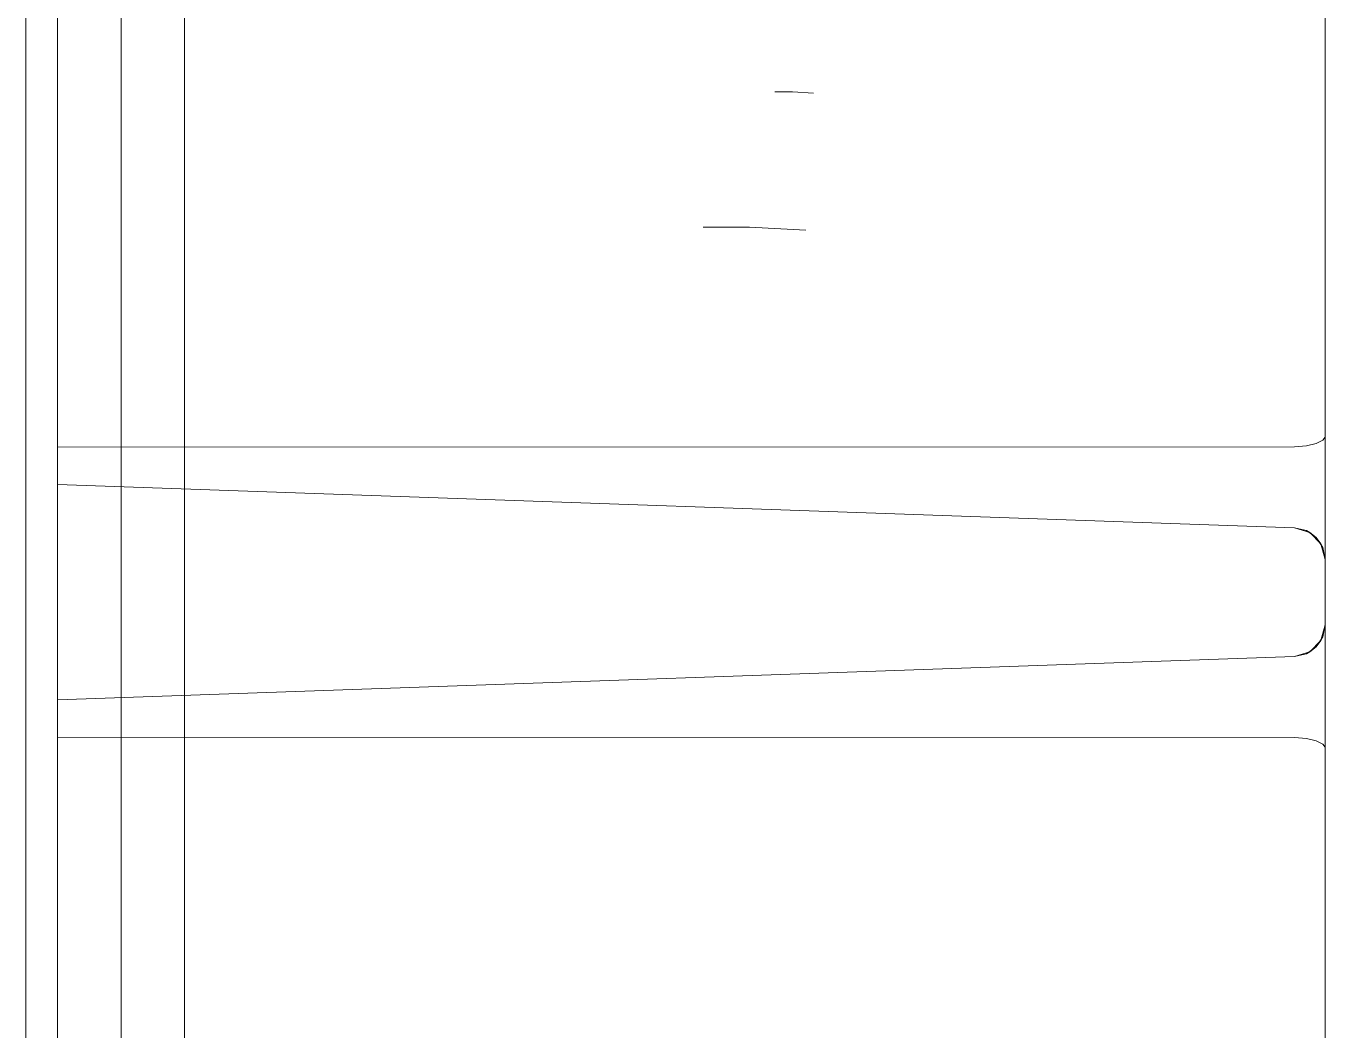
# Model space of a CAD drawing. Header units: millimetres. Extents: x 0 to 1729, y -270 to 583.
# Drawn here: x 1239.84 to 1260.34, y 362.59 to 378.44 of the extents above; entities that cross this region are included whole.
import ezdxf

# ---------------------------------------------------------------- set-up
doc = ezdxf.new("R2010")
doc.units = ezdxf.units.MM
doc.layers.add('OUTLINE', color=7, linetype='Continuous')

msp = doc.modelspace()

# ---------------------------------------------------------------- linework, layer by layer
at = {"layer": 'OUTLINE', "lineweight": 13}
for p, q in [((1260.34, 6), (1260.34, 422)), ((1260.34, 6), (1260.34, 422)), ((1260.34, 6), (1260.34, 422)), ((1260.34, 6), (1260.34, 422)), ((1240.34, 372.194), (1240.34, 383.001)), ((1240.34, 372.194), (1240.34, 383.001)), ((1240.34, 372.194), (1240.34, 383.001)), ((1240.34, 372.194), (1240.34, 383.001)), ((1240.34, 372.194), (1240.34, 383.001)), ((1240.34, 372.194), (1240.34, 383.001)), ((1240.34, 372.194), (1240.34, 383.001)), ((1240.34, 372.194), (1240.34, 383.001)), ((1240.34, 372.194), (1240.34, 383.001)), ((1240.34, 372.194), (1240.34, 383.001)), ((1240.34, 371.788), (1240.34, 382.998)), ((1240.34, 371.788), (1240.34, 382.998)), ((1240.34, 371.788), (1240.34, 382.998)), ((1240.34, 371.788), (1240.34, 382.998)), ((1240.34, 371.788), (1240.34, 382.998)), ((1240.34, 371.788), (1240.34, 382.998)), ((1240.34, 371.788), (1240.34, 382.998)), ((1240.34, 371.788), (1240.34, 382.998)), ((1240.34, 371.788), (1240.34, 382.998)), ((1240.34, 371.788), (1240.34, 382.998)), ((1240.34, 371.788), (1240.34, 382.998)), ((1240.34, 371.788), (1240.34, 382.998)), ((1240.34, 371.788), (1240.34, 382.998)), ((1240.34, 371.788), (1240.34, 382.998)), ((1240.34, 371.788), (1240.34, 382.998)), ((1240.34, 371.788), (1240.34, 382.998)), ((1240.34, 371.788), (1240.34, 382.998)), ((1240.34, 371.788), (1240.34, 382.998)), ((1239.84, 377.646), (1239.84, 381.699)), ((1239.84, 381.699), (1239.84, 377.646)), ((1240.34, 378.127), (1240.34, 381.539)), ((1240.34, 381.539), (1240.34, 378.127)), ((1242.34, 378.127), (1242.34, 381.539)), ((1242.34, 381.539), (1242.34, 378.127)), ((1240.34, 377.56), (1240.34, 381.32)), ((1240.34, 381.32), (1240.34, 377.56)), ((1242.34, 377.691), (1242.34, 381.423)), ((1242.34, 381.423), (1242.34, 377.691)), ((1239.84, 376.066), (1239.84, 380.98)), ((1239.84, 380.98), (1239.84, 376.066)), ((1240.34, 377.61), (1240.34, 380.954)), ((1240.34, 380.954), (1240.34, 377.61)), ((1241.34, 376.134), (1241.34, 381.052)), ((1241.34, 381.052), (1241.34, 376.134)), ((1241.34, 380.934), (1241.34, 376.163)), ((1241.34, 376.438), (1241.34, 380.693)), ((1239.84, 375.938), (1239.84, 380.164)), ((1239.84, 380.164), (1239.84, 375.938)), ((1240.34, 377.034), (1240.34, 380.203)), ((1240.34, 380.203), (1240.34, 377.034)), ((1240.34, 375.328), (1240.34, 380.176)), ((1240.34, 380.176), (1240.34, 375.328)), ((1241.34, 376.727), (1241.34, 380.245)), ((1241.34, 375.956), (1241.34, 380.2)), ((1241.34, 380.2), (1241.34, 375.956)), ((1242.34, 377.034), (1242.34, 380.203)), ((1242.34, 380.203), (1242.34, 377.034)), ((1242.34, 375.328), (1242.34, 380.176)), ((1242.34, 380.176), (1242.34, 375.328)), ((1239.84, 374.877), (1239.84, 379.912)), ((1239.84, 379.912), (1239.84, 374.877)), ((1240.34, 373.755), (1240.34, 379.716)), ((1240.34, 379.716), (1240.34, 373.755)), ((1242.34, 373.755), (1242.34, 379.716)), ((1242.34, 379.716), (1242.34, 373.755)), ((1239.84, 375.826), (1239.84, 379.481)), ((1239.84, 379.481), (1239.84, 375.826)), ((1242.34, 377.426), (1242.34, 379.521)), ((1242.34, 379.521), (1242.34, 377.426)), ((1240.34, 377.366), (1240.34, 379.45)), ((1240.34, 379.45), (1240.34, 377.366)), ((1239.84, 374.984), (1239.84, 379.243)), ((1239.84, 379.243), (1239.84, 374.984)), ((1241.34, 374.823), (1241.34, 379.107)), ((1241.34, 379.107), (1241.34, 374.823)), ((1240.34, 372.914), (1240.34, 378.841)), ((1240.34, 378.841), (1240.34, 372.914)), ((1242.34, 372.862), (1242.34, 378.859)), ((1242.34, 378.859), (1242.34, 372.862)), ((1239.84, 374.916), (1239.84, 378.764)), ((1239.84, 378.764), (1239.84, 374.916)), ((1239.84, 373.989), (1239.84, 378.745)), ((1239.84, 378.745), (1239.84, 373.989)), ((1241.34, 374.974), (1241.34, 378.828)), ((1241.34, 378.828), (1241.34, 374.974)), ((1241.34, 374.053), (1241.34, 378.813)), ((1241.34, 378.813), (1241.34, 374.053)), ((1241.34, 373.393), (1241.34, 378.68)), ((1241.34, 378.668), (1241.34, 374.01)), ((1241.34, 378.552), (1241.34, 374.773)), ((1242.34, 375.54), (1242.34, 378.606)), ((1242.34, 378.606), (1242.34, 375.54)), ((1240.34, 373.815), (1240.34, 378.127)), ((1240.34, 378.127), (1240.34, 373.815)), ((1242.34, 373.815), (1242.34, 378.127)), ((1242.34, 378.127), (1242.34, 373.815)), ((1239.84, 372.787), (1239.84, 377.646)), ((1239.84, 377.646), (1239.84, 372.787)), ((1240.34, 373.973), (1240.34, 377.61)), ((1240.34, 377.61), (1240.34, 373.973)), ((1242.34, 372.916), (1242.34, 377.691)), ((1242.34, 377.691), (1242.34, 372.916)), ((1240.34, 372.76), (1240.34, 377.56)), ((1240.34, 377.56), (1240.34, 372.76)), ((1242.34, 375.048), (1242.34, 377.426)), ((1242.34, 377.426), (1242.34, 375.048)), ((1240.34, 375.005), (1240.34, 377.366)), ((1240.34, 377.366), (1240.34, 375.005)), ((1251.934, 377.396), (1251.66, 377.396)), ((1251.934, 377.396), (1251.66, 377.396)), ((1251.934, 377.396), (1251.66, 377.396)), ((1252.269, 377.379), (1251.934, 377.396)), ((1252.269, 377.379), (1251.934, 377.396)), ((1252.269, 377.379), (1251.934, 377.396)), ((1240.34, 373.249), (1240.34, 377.034)), ((1240.34, 377.034), (1240.34, 373.249)), ((1242.34, 373.249), (1242.34, 377.034)), ((1242.34, 377.034), (1242.34, 373.249)), ((1241.34, 372.696), (1241.34, 376.727)), ((1241.34, 371.391), (1241.34, 376.438)), ((1239.84, 370.17), (1239.84, 376.066)), ((1239.84, 376.066), (1239.84, 370.17)), ((1241.34, 376.163), (1241.34, 370.376)), ((1241.34, 370.233), (1241.34, 376.134)), ((1241.34, 376.134), (1241.34, 370.233)), ((1239.84, 370.996), (1239.84, 375.938)), ((1239.84, 375.938), (1239.84, 370.996)), ((1239.84, 371.669), (1239.84, 375.826)), ((1239.84, 375.826), (1239.84, 371.669)), ((1241.34, 370.993), (1241.34, 375.956)), ((1241.34, 375.956), (1241.34, 370.993)), ((1242.34, 372.255), (1242.34, 375.54)), ((1242.34, 375.54), (1242.34, 372.255)), ((1240.34, 370), (1240.34, 375.328)), ((1240.34, 375.328), (1240.34, 370)), ((1242.34, 370), (1242.34, 375.328)), ((1242.34, 375.328), (1242.34, 370)), ((1250.527, 375.26), (1251.258, 375.26)), ((1250.527, 375.26), (1251.258, 375.26)), ((1250.527, 375.26), (1251.258, 375.26)), ((1251.258, 375.26), (1252.149, 375.217)), ((1251.258, 375.26), (1252.149, 375.217)), ((1251.258, 375.26), (1252.149, 375.217)), ((1239.84, 370.005), (1239.84, 374.984)), ((1239.84, 374.984), (1239.84, 370.005)), ((1240.34, 372.37), (1240.34, 375.005)), ((1240.34, 375.005), (1240.34, 372.37)), ((1241.34, 370.644), (1241.34, 374.974)), ((1241.34, 374.974), (1241.34, 370.644)), ((1242.34, 372.393), (1242.34, 375.048)), ((1242.34, 375.048), (1242.34, 372.393)), ((1239.84, 370.592), (1239.84, 374.916)), ((1239.84, 374.916), (1239.84, 370.592)), ((1239.84, 368.841), (1239.84, 374.877)), ((1239.84, 374.877), (1239.84, 368.841)), ((1241.34, 369.816), (1241.34, 374.823)), ((1241.34, 374.823), (1241.34, 369.816)), ((1241.34, 374.773), (1241.34, 370.503)), ((1239.84, 368.494), (1239.84, 373.989)), ((1239.84, 373.989), (1239.84, 368.494)), ((1240.34, 370.049), (1240.34, 373.973)), ((1240.34, 373.973), (1240.34, 370.049)), ((1241.34, 368.553), (1241.34, 374.053)), ((1241.34, 374.053), (1241.34, 368.553)), ((1241.34, 374.01), (1241.34, 368.587)), ((1240.34, 368.656), (1240.34, 373.815)), ((1240.34, 373.815), (1240.34, 368.656)), ((1240.34, 367.056), (1240.34, 373.755)), ((1240.34, 373.755), (1240.34, 367.056)), ((1242.34, 368.656), (1242.34, 373.815)), ((1242.34, 373.815), (1242.34, 368.656)), ((1242.34, 367.056), (1242.34, 373.755)), ((1242.34, 373.755), (1242.34, 367.056)), ((1241.34, 367.122), (1241.34, 373.393)), ((1240.34, 368.9), (1240.34, 373.249)), ((1240.34, 373.249), (1240.34, 368.9)), ((1242.34, 368.9), (1242.34, 373.249)), ((1242.34, 373.249), (1242.34, 368.9)), ((1240.34, 366.266), (1240.34, 372.914)), ((1240.34, 372.914), (1240.34, 366.266)), ((1242.34, 367.151), (1242.34, 372.916)), ((1242.34, 372.916), (1242.34, 367.151)), ((1239.84, 367.177), (1239.84, 372.787)), ((1239.84, 372.787), (1239.84, 367.177)), ((1240.34, 366.974), (1240.34, 372.76)), ((1240.34, 372.76), (1240.34, 366.974)), ((1241.34, 368.199), (1241.34, 372.696)), ((1242.34, 366.128), (1242.34, 372.862)), ((1242.34, 372.862), (1242.34, 366.128)), ((1240.34, 369.469), (1240.34, 372.37)), ((1240.34, 372.37), (1240.34, 369.469)), ((1242.34, 369.464), (1242.34, 372.393)), ((1242.34, 372.393), (1242.34, 369.464)), ((1240.34, 372.194), (1240.34, 371.696)), ((1240.34, 371.696), (1240.34, 372.194)), ((1240.34, 372.194), (1240.34, 371.696)), ((1240.34, 371.696), (1240.34, 372.194)), ((1240.34, 372.194), (1240.34, 371.696)), ((1240.34, 371.696), (1240.34, 372.194)), ((1240.34, 372.194), (1240.34, 371.696)), ((1240.34, 371.696), (1240.34, 372.194)), ((1240.34, 372.194), (1240.34, 371.696)), ((1240.34, 371.696), (1240.34, 372.194)), ((1242.34, 368.757), (1242.34, 372.255)), ((1242.34, 372.255), (1242.34, 368.757)), ((1260.202, 371.849), (1260.304, 371.9)), ((1260.304, 371.9), (1260.202, 371.849)), ((1260.202, 371.849), (1260.304, 371.9)), ((1260.304, 371.9), (1260.202, 371.849)), ((1260.202, 371.849), (1260.304, 371.9)), ((1260.304, 371.9), (1260.202, 371.849)), ((1260.202, 371.849), (1260.304, 371.9)), ((1260.304, 371.9), (1260.202, 371.849)), ((1260.202, 371.849), (1260.304, 371.9)), ((1260.304, 371.9), (1260.202, 371.849)), ((1260.202, 371.849), (1260.304, 371.9)), ((1260.304, 371.9), (1260.202, 371.849)), ((1260.202, 371.849), (1260.304, 371.9)), ((1260.304, 371.9), (1260.202, 371.849)), ((1260.202, 371.849), (1260.304, 371.9)), ((1260.304, 371.9), (1260.202, 371.849)), ((1260.202, 371.849), (1260.304, 371.9)), ((1260.304, 371.9), (1260.202, 371.849)), ((1260.304, 371.9), (1260.34, 371.946)), ((1260.34, 371.946), (1260.304, 371.9)), ((1260.304, 371.9), (1260.34, 371.946)), ((1260.34, 371.946), (1260.304, 371.9)), ((1260.304, 371.9), (1260.34, 371.946)), ((1260.34, 371.946), (1260.304, 371.9)), ((1260.304, 371.9), (1260.34, 371.946)), ((1260.34, 371.946), (1260.304, 371.9)), ((1260.304, 371.9), (1260.34, 371.946)), ((1260.34, 371.946), (1260.304, 371.9)), ((1260.304, 371.9), (1260.34, 371.946)), ((1260.34, 371.946), (1260.304, 371.9)), ((1260.304, 371.9), (1260.34, 371.946)), ((1260.34, 371.946), (1260.304, 371.9)), ((1260.304, 371.9), (1260.34, 371.946)), ((1260.34, 371.946), (1260.304, 371.9)), ((1260.304, 371.9), (1260.34, 371.946)), ((1260.34, 371.946), (1260.304, 371.9)), ((1260.34, 371.785), (1260.34, 371.946)), ((1260.34, 371.946), (1260.34, 371.785)), ((1260.34, 371.785), (1260.34, 371.946)), ((1260.34, 371.946), (1260.34, 371.785)), ((1260.34, 371.785), (1260.34, 371.946)), ((1260.34, 371.946), (1260.34, 371.785)), ((1260.34, 371.785), (1260.34, 371.946)), ((1260.34, 371.946), (1260.34, 371.785)), ((1260.34, 371.785), (1260.34, 371.946)), ((1260.34, 371.946), (1260.34, 371.785)), ((1260.34, 371.785), (1260.34, 371.946)), ((1260.34, 371.946), (1260.34, 371.785)), ((1260.34, 371.785), (1260.34, 371.946)), ((1260.34, 371.946), (1260.34, 371.785)), ((1260.34, 371.785), (1260.34, 371.946)), ((1260.34, 371.946), (1260.34, 371.785)), ((1260.34, 371.785), (1260.34, 371.946)), ((1260.34, 371.946), (1260.34, 371.785)), ((1239.84, 367.056), (1239.84, 371.669)), ((1239.84, 371.669), (1239.84, 367.056)), ((1240.34, 371.788), (1259.857, 371.793)), ((1259.857, 371.793), (1240.34, 371.788)), ((1240.34, 371.788), (1259.857, 371.793)), ((1259.857, 371.793), (1240.34, 371.788)), ((1240.34, 371.788), (1259.857, 371.793)), ((1259.857, 371.793), (1240.34, 371.788)), ((1240.34, 371.788), (1259.857, 371.793)), ((1259.857, 371.793), (1240.34, 371.788)), ((1240.34, 371.788), (1259.857, 371.793)), ((1259.857, 371.793), (1240.34, 371.788)), ((1240.34, 371.788), (1259.857, 371.793)), ((1259.857, 371.793), (1240.34, 371.788)), ((1240.34, 371.788), (1259.857, 371.793)), ((1259.857, 371.793), (1240.34, 371.788)), ((1240.34, 371.788), (1259.857, 371.793)), ((1259.857, 371.793), (1240.34, 371.788)), ((1240.34, 371.788), (1259.857, 371.793)), ((1259.857, 371.793), (1240.34, 371.788)), ((1240.34, 371.611), (1240.34, 371.788)), ((1240.34, 371.788), (1240.34, 371.611)), ((1240.34, 371.611), (1240.34, 371.788)), ((1240.34, 371.788), (1240.34, 371.611)), ((1240.34, 371.611), (1240.34, 371.788)), ((1240.34, 371.788), (1240.34, 371.611)), ((1240.34, 371.611), (1240.34, 371.788)), ((1240.34, 371.788), (1240.34, 371.611)), ((1240.34, 371.611), (1240.34, 371.788)), ((1240.34, 371.788), (1240.34, 371.611)), ((1240.34, 371.611), (1240.34, 371.788)), ((1240.34, 371.788), (1240.34, 371.611)), ((1240.34, 371.611), (1240.34, 371.788)), ((1240.34, 371.788), (1240.34, 371.611)), ((1240.34, 371.611), (1240.34, 371.788)), ((1240.34, 371.788), (1240.34, 371.611)), ((1240.34, 371.611), (1240.34, 371.788)), ((1240.34, 371.788), (1240.34, 371.611)), ((1240.34, 371.696), (1240.34, 371.332)), ((1240.34, 371.332), (1240.34, 371.696)), ((1240.34, 371.696), (1240.34, 371.332)), ((1240.34, 371.332), (1240.34, 371.696)), ((1240.34, 371.696), (1240.34, 371.332)), ((1240.34, 371.332), (1240.34, 371.696)), ((1240.34, 371.696), (1240.34, 371.332)), ((1240.34, 371.332), (1240.34, 371.696)), ((1240.34, 371.696), (1240.34, 371.332)), ((1240.34, 371.332), (1240.34, 371.696)), ((1259.857, 371.793), (1260.047, 371.809)), ((1260.047, 371.809), (1259.857, 371.793)), ((1259.857, 371.793), (1260.047, 371.809)), ((1260.047, 371.809), (1259.857, 371.793)), ((1259.857, 371.793), (1260.047, 371.809)), ((1260.047, 371.809), (1259.857, 371.793)), ((1259.857, 371.793), (1260.047, 371.809)), ((1260.047, 371.809), (1259.857, 371.793)), ((1259.857, 371.793), (1260.047, 371.809)), ((1260.047, 371.809), (1259.857, 371.793)), ((1259.857, 371.793), (1260.047, 371.809)), ((1260.047, 371.809), (1259.857, 371.793)), ((1259.857, 371.793), (1260.047, 371.809)), ((1260.047, 371.809), (1259.857, 371.793)), ((1259.857, 371.793), (1260.047, 371.809)), ((1260.047, 371.809), (1259.857, 371.793)), ((1259.857, 371.793), (1260.047, 371.809)), ((1260.047, 371.809), (1259.857, 371.793)), ((1260.047, 371.809), (1260.202, 371.849)), ((1260.202, 371.849), (1260.047, 371.809)), ((1260.047, 371.809), (1260.202, 371.849)), ((1260.202, 371.849), (1260.047, 371.809)), ((1260.047, 371.809), (1260.202, 371.849)), ((1260.202, 371.849), (1260.047, 371.809)), ((1260.047, 371.809), (1260.202, 371.849)), ((1260.202, 371.849), (1260.047, 371.809)), ((1260.047, 371.809), (1260.202, 371.849)), ((1260.202, 371.849), (1260.047, 371.809)), ((1260.047, 371.809), (1260.202, 371.849)), ((1260.202, 371.849), (1260.047, 371.809)), ((1260.047, 371.809), (1260.202, 371.849)), ((1260.202, 371.849), (1260.047, 371.809)), ((1260.047, 371.809), (1260.202, 371.849)), ((1260.202, 371.849), (1260.047, 371.809)), ((1260.047, 371.809), (1260.202, 371.849)), ((1260.202, 371.849), (1260.047, 371.809)), ((1260.34, 371.268), (1260.34, 371.785)), ((1260.34, 371.785), (1260.34, 371.268)), ((1260.34, 371.268), (1260.34, 371.785)), ((1260.34, 371.785), (1260.34, 371.268)), ((1260.34, 371.268), (1260.34, 371.785)), ((1260.34, 371.785), (1260.34, 371.268)), ((1260.34, 371.268), (1260.34, 371.785)), ((1260.34, 371.785), (1260.34, 371.268)), ((1260.34, 371.268), (1260.34, 371.785)), ((1260.34, 371.785), (1260.34, 371.268)), ((1260.34, 371.268), (1260.34, 371.785)), ((1260.34, 371.785), (1260.34, 371.268)), ((1260.34, 371.268), (1260.34, 371.785)), ((1260.34, 371.785), (1260.34, 371.268)), ((1260.34, 371.268), (1260.34, 371.785)), ((1260.34, 371.785), (1260.34, 371.268)), ((1260.34, 371.268), (1260.34, 371.785)), ((1260.34, 371.785), (1260.34, 371.268)), ((1240.34, 371.414), (1240.34, 371.611)), ((1240.34, 371.611), (1240.34, 371.414)), ((1240.34, 371.414), (1240.34, 371.611)), ((1240.34, 371.611), (1240.34, 371.414)), ((1240.34, 371.414), (1240.34, 371.611)), ((1240.34, 371.611), (1240.34, 371.414)), ((1240.34, 371.414), (1240.34, 371.611)), ((1240.34, 371.611), (1240.34, 371.414)), ((1240.34, 371.414), (1240.34, 371.611)), ((1240.34, 371.611), (1240.34, 371.414)), ((1240.34, 371.414), (1240.34, 371.611)), ((1240.34, 371.611), (1240.34, 371.414)), ((1240.34, 371.414), (1240.34, 371.611)), ((1240.34, 371.611), (1240.34, 371.414)), ((1240.34, 371.414), (1240.34, 371.611)), ((1240.34, 371.611), (1240.34, 371.414)), ((1240.34, 371.414), (1240.34, 371.611)), ((1240.34, 371.611), (1240.34, 371.414)), ((1240.34, 371.198), (1240.34, 371.414)), ((1240.34, 371.414), (1240.34, 371.198)), ((1240.34, 371.198), (1240.34, 371.414)), ((1240.34, 371.414), (1240.34, 371.198)), ((1240.34, 371.198), (1240.34, 371.414)), ((1240.34, 371.414), (1240.34, 371.198)), ((1240.34, 371.198), (1240.34, 371.414)), ((1240.34, 371.414), (1240.34, 371.198)), ((1240.34, 371.198), (1240.34, 371.414)), ((1240.34, 371.414), (1240.34, 371.198)), ((1240.34, 371.198), (1240.34, 371.414)), ((1240.34, 371.414), (1240.34, 371.198)), ((1240.34, 371.198), (1240.34, 371.414)), ((1240.34, 371.414), (1240.34, 371.198)), ((1240.34, 371.198), (1240.34, 371.414)), ((1240.34, 371.414), (1240.34, 371.198)), ((1240.34, 371.198), (1240.34, 371.414)), ((1240.34, 371.414), (1240.34, 371.198)), ((1240.34, 371.332), (1240.34, 371.198)), ((1240.34, 371.198), (1240.34, 371.332)), ((1240.34, 371.332), (1240.34, 371.198)), ((1240.34, 371.198), (1240.34, 371.332)), ((1240.34, 371.332), (1240.34, 371.198)), ((1240.34, 371.198), (1240.34, 371.332)), ((1240.34, 371.332), (1240.34, 371.198)), ((1240.34, 371.198), (1240.34, 371.332)), ((1240.34, 371.332), (1240.34, 371.198)), ((1240.34, 371.198), (1240.34, 371.332)), ((1241.34, 365.608), (1241.34, 371.391)), ((1260.34, 370.513), (1260.34, 371.268)), ((1260.34, 371.268), (1260.34, 370.513)), ((1260.34, 370.513), (1260.34, 371.268)), ((1260.34, 371.268), (1260.34, 370.513)), ((1260.34, 370.513), (1260.34, 371.268)), ((1260.34, 371.268), (1260.34, 370.513)), ((1260.34, 370.513), (1260.34, 371.268)), ((1260.34, 371.268), (1260.34, 370.513)), ((1260.34, 370.513), (1260.34, 371.268)), ((1260.34, 371.268), (1260.34, 370.513)), ((1260.34, 370.513), (1260.34, 371.268)), ((1260.34, 371.268), (1260.34, 370.513)), ((1260.34, 370.513), (1260.34, 371.268)), ((1260.34, 371.268), (1260.34, 370.513)), ((1260.34, 370.513), (1260.34, 371.268)), ((1260.34, 371.268), (1260.34, 370.513)), ((1260.34, 370.513), (1260.34, 371.268)), ((1260.34, 371.268), (1260.34, 370.513)), ((1240.34, 371.198), (1240.34, 371.198)), ((1259.857, 370.517), (1240.34, 371.198)), ((1240.34, 371.198), (1259.857, 370.517)), ((1240.34, 371.198), (1240.34, 371.198)), ((1240.34, 371.198), (1240.34, 371.198)), ((1259.857, 370.517), (1240.34, 371.198)), ((1240.34, 371.198), (1259.857, 370.517)), ((1240.34, 371.198), (1240.34, 371.198)), ((1259.857, 370.517), (1240.34, 371.198)), ((1240.34, 371.198), (1259.857, 370.517)), ((1240.34, 371.198), (1240.34, 371.198)), ((1259.857, 370.517), (1240.34, 371.198)), ((1240.34, 371.198), (1259.857, 370.517)), ((1240.34, 371.198), (1240.34, 371.198)), ((1240.34, 371.198), (1240.34, 371.198)), ((1259.857, 370.517), (1240.34, 371.198)), ((1240.34, 371.198), (1259.857, 370.517)), ((1240.34, 371.198), (1240.34, 371.198)), ((1240.34, 371.198), (1240.34, 371.198)), ((1259.857, 370.517), (1240.34, 371.198)), ((1240.34, 371.198), (1259.857, 370.517)), ((1240.34, 371.198), (1240.34, 371.198)), ((1259.857, 370.517), (1240.34, 371.198)), ((1240.34, 371.198), (1259.857, 370.517)), ((1240.34, 371.198), (1240.34, 371.198)), ((1259.857, 370.517), (1240.34, 371.198)), ((1240.34, 371.198), (1259.857, 370.517)), ((1240.34, 371.198), (1240.34, 371.198)), ((1240.34, 371.198), (1240.34, 371.198)), ((1259.857, 370.517), (1240.34, 371.198)), ((1240.34, 371.198), (1259.857, 370.517)), ((1240.34, 371.198), (1240.34, 371.198)), ((1239.84, 365.364), (1239.84, 370.996)), ((1239.84, 370.996), (1239.84, 365.364)), ((1241.34, 365.337), (1241.34, 370.993)), ((1241.34, 370.993), (1241.34, 365.337)), ((1241.34, 365.885), (1241.34, 370.644)), ((1241.34, 370.644), (1241.34, 365.885)), ((1239.84, 365.839), (1239.84, 370.592)), ((1239.84, 370.592), (1239.84, 365.839)), ((1241.34, 370.503), (1241.34, 365.791)), ((1260.1, 370.444), (1259.857, 370.517)), ((1260.047, 370.472), (1259.857, 370.517)), ((1259.857, 370.517), (1260.047, 370.472)), ((1259.857, 370.517), (1260.1, 370.444)), ((1260.1, 370.444), (1259.857, 370.517)), ((1260.047, 370.472), (1259.857, 370.517)), ((1259.857, 370.517), (1260.047, 370.472)), ((1260.047, 370.472), (1259.857, 370.517)), ((1259.857, 370.517), (1260.047, 370.472)), ((1260.047, 370.472), (1259.857, 370.517)), ((1259.857, 370.517), (1260.047, 370.472)), ((1259.857, 370.517), (1260.1, 370.444)), ((1260.1, 370.444), (1259.857, 370.517)), ((1260.047, 370.472), (1259.857, 370.517)), ((1259.857, 370.517), (1260.047, 370.472)), ((1259.857, 370.517), (1260.1, 370.444)), ((1260.1, 370.444), (1259.857, 370.517)), ((1260.047, 370.472), (1259.857, 370.517)), ((1259.857, 370.517), (1260.047, 370.472)), ((1260.047, 370.472), (1259.857, 370.517)), ((1259.857, 370.517), (1260.047, 370.472)), ((1260.047, 370.472), (1259.857, 370.517)), ((1259.857, 370.517), (1260.047, 370.472)), ((1259.857, 370.517), (1260.1, 370.444)), ((1260.1, 370.444), (1259.857, 370.517)), ((1260.047, 370.472), (1259.857, 370.517)), ((1259.857, 370.517), (1260.047, 370.472)), ((1259.857, 370.517), (1260.1, 370.444)), ((1260.1, 370.444), (1260.047, 370.472)), ((1260.202, 370.362), (1260.047, 370.472)), ((1260.047, 370.472), (1260.202, 370.362)), ((1260.047, 370.472), (1260.1, 370.444)), ((1260.1, 370.444), (1260.047, 370.472)), ((1260.202, 370.362), (1260.047, 370.472)), ((1260.047, 370.472), (1260.202, 370.362)), ((1260.202, 370.362), (1260.047, 370.472)), ((1260.047, 370.472), (1260.202, 370.362)), ((1260.202, 370.362), (1260.047, 370.472)), ((1260.047, 370.472), (1260.202, 370.362)), ((1260.047, 370.472), (1260.1, 370.444)), ((1260.1, 370.444), (1260.047, 370.472)), ((1260.202, 370.362), (1260.047, 370.472)), ((1260.047, 370.472), (1260.202, 370.362)), ((1260.047, 370.472), (1260.1, 370.444)), ((1260.1, 370.444), (1260.047, 370.472)), ((1260.202, 370.362), (1260.047, 370.472)), ((1260.047, 370.472), (1260.202, 370.362)), ((1260.202, 370.362), (1260.047, 370.472)), ((1260.047, 370.472), (1260.202, 370.362)), ((1260.202, 370.362), (1260.047, 370.472)), ((1260.047, 370.472), (1260.202, 370.362)), ((1260.047, 370.472), (1260.1, 370.444)), ((1260.1, 370.444), (1260.047, 370.472)), ((1260.202, 370.362), (1260.047, 370.472)), ((1260.047, 370.472), (1260.202, 370.362)), ((1260.047, 370.472), (1260.1, 370.444)), ((1260.276, 370.262), (1260.1, 370.444)), ((1260.1, 370.444), (1260.202, 370.362)), ((1260.202, 370.362), (1260.1, 370.444)), ((1260.1, 370.444), (1260.276, 370.262)), ((1260.276, 370.262), (1260.1, 370.444)), ((1260.1, 370.444), (1260.202, 370.362)), ((1260.202, 370.362), (1260.1, 370.444)), ((1260.1, 370.444), (1260.276, 370.262)), ((1260.276, 370.262), (1260.1, 370.444)), ((1260.1, 370.444), (1260.202, 370.362)), ((1260.202, 370.362), (1260.1, 370.444)), ((1260.1, 370.444), (1260.276, 370.262)), ((1260.276, 370.262), (1260.1, 370.444)), ((1260.1, 370.444), (1260.202, 370.362)), ((1260.202, 370.362), (1260.1, 370.444)), ((1260.1, 370.444), (1260.276, 370.262)), ((1260.276, 370.262), (1260.1, 370.444)), ((1260.1, 370.444), (1260.202, 370.362)), ((1260.202, 370.362), (1260.1, 370.444)), ((1260.1, 370.444), (1260.276, 370.262)), ((1260.34, 370.017), (1260.34, 370.513)), ((1260.34, 370.513), (1260.34, 370.017)), ((1260.34, 370.017), (1260.34, 370.513)), ((1260.34, 370.513), (1260.34, 370.017)), ((1260.34, 370.017), (1260.34, 370.513)), ((1260.34, 370.513), (1260.34, 370.017)), ((1260.34, 370.017), (1260.34, 370.513)), ((1260.34, 370.513), (1260.34, 370.017)), ((1260.34, 370.017), (1260.34, 370.513)), ((1260.34, 370.513), (1260.34, 370.017)), ((1260.34, 370.017), (1260.34, 370.513)), ((1260.34, 370.513), (1260.34, 370.017)), ((1260.34, 370.017), (1260.34, 370.513)), ((1260.34, 370.513), (1260.34, 370.017)), ((1260.34, 370.017), (1260.34, 370.513)), ((1260.34, 370.513), (1260.34, 370.017)), ((1260.34, 370.017), (1260.34, 370.513)), ((1260.34, 370.513), (1260.34, 370.017)), ((1241.34, 370.376), (1241.34, 363.639)), ((1241.34, 363.416), (1241.34, 370.233)), ((1241.34, 370.233), (1241.34, 363.416)), ((1260.276, 370.262), (1260.202, 370.362)), ((1260.304, 370.203), (1260.202, 370.362)), ((1260.202, 370.362), (1260.304, 370.203)), ((1260.202, 370.362), (1260.276, 370.262)), ((1260.276, 370.262), (1260.202, 370.362)), ((1260.304, 370.203), (1260.202, 370.362)), ((1260.202, 370.362), (1260.304, 370.203)), ((1260.304, 370.203), (1260.202, 370.362)), ((1260.202, 370.362), (1260.304, 370.203)), ((1260.304, 370.203), (1260.202, 370.362)), ((1260.202, 370.362), (1260.304, 370.203)), ((1260.202, 370.362), (1260.276, 370.262)), ((1260.276, 370.262), (1260.202, 370.362)), ((1260.304, 370.203), (1260.202, 370.362)), ((1260.202, 370.362), (1260.304, 370.203)), ((1260.202, 370.362), (1260.276, 370.262)), ((1260.276, 370.262), (1260.202, 370.362)), ((1260.304, 370.203), (1260.202, 370.362)), ((1260.202, 370.362), (1260.304, 370.203)), ((1260.304, 370.203), (1260.202, 370.362)), ((1260.202, 370.362), (1260.304, 370.203)), ((1260.304, 370.203), (1260.202, 370.362)), ((1260.202, 370.362), (1260.304, 370.203)), ((1260.202, 370.362), (1260.276, 370.262)), ((1260.276, 370.262), (1260.202, 370.362)), ((1260.304, 370.203), (1260.202, 370.362)), ((1260.202, 370.362), (1260.304, 370.203)), ((1260.202, 370.362), (1260.276, 370.262)), ((1260.34, 370.017), (1260.276, 370.262)), ((1260.276, 370.262), (1260.304, 370.203)), ((1260.304, 370.203), (1260.276, 370.262)), ((1260.276, 370.262), (1260.34, 370.017)), ((1260.34, 370.017), (1260.276, 370.262)), ((1260.276, 370.262), (1260.304, 370.203)), ((1260.304, 370.203), (1260.276, 370.262)), ((1260.276, 370.262), (1260.34, 370.017)), ((1260.34, 370.017), (1260.276, 370.262)), ((1260.276, 370.262), (1260.304, 370.203)), ((1260.304, 370.203), (1260.276, 370.262)), ((1260.276, 370.262), (1260.34, 370.017)), ((1260.34, 370.017), (1260.276, 370.262)), ((1260.276, 370.262), (1260.304, 370.203)), ((1260.304, 370.203), (1260.276, 370.262)), ((1260.276, 370.262), (1260.34, 370.017)), ((1260.34, 370.017), (1260.276, 370.262)), ((1260.276, 370.262), (1260.304, 370.203)), ((1260.304, 370.203), (1260.276, 370.262)), ((1260.276, 370.262), (1260.34, 370.017)), ((1239.84, 363.357), (1239.84, 370.17)), ((1239.84, 370.17), (1239.84, 363.357)), ((1240.34, 365.848), (1240.34, 370.049)), ((1240.34, 370.049), (1240.34, 365.848)), ((1260.34, 370.017), (1260.304, 370.203)), ((1260.304, 370.203), (1260.34, 370.017)), ((1260.34, 370.017), (1260.304, 370.203)), ((1260.304, 370.203), (1260.34, 370.017)), ((1260.34, 370.017), (1260.304, 370.203)), ((1260.304, 370.203), (1260.34, 370.017)), ((1260.34, 370.017), (1260.304, 370.203)), ((1260.304, 370.203), (1260.34, 370.017)), ((1260.34, 370.017), (1260.304, 370.203)), ((1260.304, 370.203), (1260.34, 370.017)), ((1260.34, 370.017), (1260.304, 370.203)), ((1260.304, 370.203), (1260.34, 370.017)), ((1260.34, 370.017), (1260.304, 370.203)), ((1260.304, 370.203), (1260.34, 370.017)), ((1260.34, 370.017), (1260.304, 370.203)), ((1260.304, 370.203), (1260.34, 370.017)), ((1260.34, 370.017), (1260.304, 370.203)), ((1260.304, 370.203), (1260.34, 370.017)), ((1239.84, 364.332), (1239.84, 370.005)), ((1239.84, 370.005), (1239.84, 364.332)), ((1240.34, 364.25), (1240.34, 370)), ((1240.34, 370), (1240.34, 364.25)), ((1242.34, 364.25), (1242.34, 370)), ((1242.34, 370), (1242.34, 364.25)), ((1241.34, 364.11), (1241.34, 369.816)), ((1241.34, 369.816), (1241.34, 364.11)), ((1240.34, 366.305), (1240.34, 369.469)), ((1240.34, 369.469), (1240.34, 366.305)), ((1242.34, 366.269), (1242.34, 369.464)), ((1242.34, 369.464), (1242.34, 366.269)), ((1239.84, 361.872), (1239.84, 368.841)), ((1239.84, 368.841), (1239.84, 361.872)), ((1240.34, 364.045), (1240.34, 368.9)), ((1240.34, 368.9), (1240.34, 364.045)), ((1242.34, 364.045), (1242.34, 368.9)), ((1242.34, 368.9), (1242.34, 364.045)), ((1260.304, 368.797), (1260.202, 368.638)), ((1260.202, 368.638), (1260.304, 368.797)), ((1260.304, 368.797), (1260.202, 368.638)), ((1260.202, 368.638), (1260.304, 368.797)), ((1260.304, 368.797), (1260.202, 368.638)), ((1260.202, 368.638), (1260.304, 368.797)), ((1260.304, 368.797), (1260.202, 368.638)), ((1260.202, 368.638), (1260.304, 368.797)), ((1260.304, 368.797), (1260.202, 368.638)), ((1260.202, 368.638), (1260.304, 368.797)), ((1260.304, 368.797), (1260.202, 368.638)), ((1260.202, 368.638), (1260.304, 368.797)), ((1260.304, 368.797), (1260.202, 368.638)), ((1260.202, 368.638), (1260.304, 368.797)), ((1260.304, 368.797), (1260.202, 368.638)), ((1260.202, 368.638), (1260.304, 368.797)), ((1260.304, 368.797), (1260.202, 368.638)), ((1260.202, 368.638), (1260.304, 368.797)), ((1260.34, 368.983), (1260.276, 368.738)), ((1260.276, 368.738), (1260.34, 368.983)), ((1260.34, 368.983), (1260.276, 368.738)), ((1260.276, 368.738), (1260.34, 368.983)), ((1260.34, 368.983), (1260.276, 368.738)), ((1260.276, 368.738), (1260.34, 368.983)), ((1260.34, 368.983), (1260.276, 368.738)), ((1260.276, 368.738), (1260.34, 368.983)), ((1260.34, 368.983), (1260.276, 368.738)), ((1260.276, 368.738), (1260.34, 368.983)), ((1260.276, 368.738), (1260.304, 368.797)), ((1260.304, 368.797), (1260.276, 368.738)), ((1260.276, 368.738), (1260.304, 368.797)), ((1260.304, 368.797), (1260.276, 368.738)), ((1260.276, 368.738), (1260.304, 368.797)), ((1260.304, 368.797), (1260.276, 368.738)), ((1260.276, 368.738), (1260.304, 368.797)), ((1260.304, 368.797), (1260.276, 368.738)), ((1260.276, 368.738), (1260.304, 368.797)), ((1260.304, 368.797), (1260.276, 368.738)), ((1260.34, 368.983), (1260.304, 368.797)), ((1260.304, 368.797), (1260.34, 368.983)), ((1260.34, 368.983), (1260.304, 368.797)), ((1260.304, 368.797), (1260.34, 368.983)), ((1260.34, 368.983), (1260.304, 368.797)), ((1260.304, 368.797), (1260.34, 368.983)), ((1260.34, 368.983), (1260.304, 368.797)), ((1260.304, 368.797), (1260.34, 368.983)), ((1260.34, 368.983), (1260.304, 368.797)), ((1260.304, 368.797), (1260.34, 368.983)), ((1260.34, 368.983), (1260.304, 368.797)), ((1260.304, 368.797), (1260.34, 368.983)), ((1260.34, 368.983), (1260.304, 368.797)), ((1260.304, 368.797), (1260.34, 368.983)), ((1260.34, 368.983), (1260.304, 368.797)), ((1260.304, 368.797), (1260.34, 368.983)), ((1260.34, 368.983), (1260.304, 368.797)), ((1260.304, 368.797), (1260.34, 368.983)), ((1260.34, 368.983), (1260.34, 368.487)), ((1260.34, 368.487), (1260.34, 368.983)), ((1260.34, 368.983), (1260.34, 368.487)), ((1260.34, 368.487), (1260.34, 368.983)), ((1260.34, 368.983), (1260.34, 368.487)), ((1260.34, 368.487), (1260.34, 368.983)), ((1260.34, 368.983), (1260.34, 368.487)), ((1260.34, 368.487), (1260.34, 368.983)), ((1260.34, 368.983), (1260.34, 368.487)), ((1260.34, 368.487), (1260.34, 368.983)), ((1260.34, 368.983), (1260.34, 368.487)), ((1260.34, 368.487), (1260.34, 368.983)), ((1260.34, 368.983), (1260.34, 368.487)), ((1260.34, 368.487), (1260.34, 368.983)), ((1260.34, 368.983), (1260.34, 368.487)), ((1260.34, 368.487), (1260.34, 368.983)), ((1260.34, 368.983), (1260.34, 368.487)), ((1260.34, 368.487), (1260.34, 368.983)), ((1240.34, 362.715), (1240.34, 368.656)), ((1240.34, 368.656), (1240.34, 362.715)), ((1242.34, 365.053), (1242.34, 368.757)), ((1242.34, 368.757), (1242.34, 365.053)), ((1242.34, 362.715), (1242.34, 368.656)), ((1242.34, 368.656), (1242.34, 362.715)), ((1260.202, 368.638), (1260.047, 368.528)), ((1260.047, 368.528), (1260.202, 368.638)), ((1260.202, 368.638), (1260.047, 368.528)), ((1260.047, 368.528), (1260.202, 368.638)), ((1260.202, 368.638), (1260.047, 368.528)), ((1260.047, 368.528), (1260.202, 368.638)), ((1260.202, 368.638), (1260.047, 368.528)), ((1260.047, 368.528), (1260.202, 368.638)), ((1260.202, 368.638), (1260.047, 368.528)), ((1260.047, 368.528), (1260.202, 368.638)), ((1260.202, 368.638), (1260.047, 368.528)), ((1260.047, 368.528), (1260.202, 368.638)), ((1260.202, 368.638), (1260.047, 368.528)), ((1260.047, 368.528), (1260.202, 368.638)), ((1260.202, 368.638), (1260.047, 368.528)), ((1260.047, 368.528), (1260.202, 368.638)), ((1260.202, 368.638), (1260.047, 368.528)), ((1260.047, 368.528), (1260.202, 368.638)), ((1260.276, 368.738), (1260.1, 368.556)), ((1260.1, 368.556), (1260.276, 368.738)), ((1260.276, 368.738), (1260.1, 368.556)), ((1260.1, 368.556), (1260.276, 368.738)), ((1260.276, 368.738), (1260.1, 368.556)), ((1260.1, 368.556), (1260.276, 368.738)), ((1260.276, 368.738), (1260.1, 368.556)), ((1260.1, 368.556), (1260.276, 368.738)), ((1260.276, 368.738), (1260.1, 368.556)), ((1260.1, 368.556), (1260.276, 368.738)), ((1260.1, 368.556), (1260.202, 368.638)), ((1260.202, 368.638), (1260.1, 368.556)), ((1260.1, 368.556), (1260.202, 368.638)), ((1260.202, 368.638), (1260.1, 368.556)), ((1260.1, 368.556), (1260.202, 368.638)), ((1260.202, 368.638), (1260.1, 368.556)), ((1260.1, 368.556), (1260.202, 368.638)), ((1260.202, 368.638), (1260.1, 368.556)), ((1260.1, 368.556), (1260.202, 368.638)), ((1260.202, 368.638), (1260.1, 368.556)), ((1260.276, 368.738), (1260.202, 368.638)), ((1260.202, 368.638), (1260.276, 368.738)), ((1260.276, 368.738), (1260.202, 368.638)), ((1260.202, 368.638), (1260.276, 368.738)), ((1260.276, 368.738), (1260.202, 368.638)), ((1260.202, 368.638), (1260.276, 368.738)), ((1260.276, 368.738), (1260.202, 368.638)), ((1260.202, 368.638), (1260.276, 368.738)), ((1260.276, 368.738), (1260.202, 368.638)), ((1260.202, 368.638), (1260.276, 368.738)), ((1239.84, 362.32), (1239.84, 368.494)), ((1239.84, 368.494), (1239.84, 362.32)), ((1259.857, 368.483), (1240.34, 367.802)), ((1240.34, 367.802), (1259.857, 368.483)), ((1259.857, 368.483), (1240.34, 367.802)), ((1240.34, 367.802), (1259.857, 368.483)), ((1259.857, 368.483), (1240.34, 367.802)), ((1240.34, 367.802), (1259.857, 368.483)), ((1259.857, 368.483), (1240.34, 367.802)), ((1240.34, 367.802), (1259.857, 368.483)), ((1259.857, 368.483), (1240.34, 367.802)), ((1240.34, 367.802), (1259.857, 368.483)), ((1259.857, 368.483), (1240.34, 367.802)), ((1240.34, 367.802), (1259.857, 368.483)), ((1259.857, 368.483), (1240.34, 367.802)), ((1240.34, 367.802), (1259.857, 368.483)), ((1259.857, 368.483), (1240.34, 367.802)), ((1240.34, 367.802), (1259.857, 368.483)), ((1259.857, 368.483), (1240.34, 367.802)), ((1240.34, 367.802), (1259.857, 368.483)), ((1241.34, 368.587), (1241.34, 362.461)), ((1241.34, 362.372), (1241.34, 368.553)), ((1241.34, 368.553), (1241.34, 362.372)), ((1260.1, 368.556), (1259.857, 368.483)), ((1259.857, 368.483), (1260.1, 368.556)), ((1260.1, 368.556), (1259.857, 368.483)), ((1259.857, 368.483), (1260.1, 368.556)), ((1260.1, 368.556), (1259.857, 368.483)), ((1259.857, 368.483), (1260.1, 368.556)), ((1260.1, 368.556), (1259.857, 368.483)), ((1259.857, 368.483), (1260.1, 368.556)), ((1260.1, 368.556), (1259.857, 368.483)), ((1259.857, 368.483), (1260.1, 368.556)), ((1260.047, 368.528), (1259.857, 368.483)), ((1259.857, 368.483), (1260.047, 368.528)), ((1260.047, 368.528), (1259.857, 368.483)), ((1259.857, 368.483), (1260.047, 368.528)), ((1260.047, 368.528), (1259.857, 368.483)), ((1259.857, 368.483), (1260.047, 368.528)), ((1260.047, 368.528), (1259.857, 368.483)), ((1259.857, 368.483), (1260.047, 368.528)), ((1260.047, 368.528), (1259.857, 368.483)), ((1259.857, 368.483), (1260.047, 368.528)), ((1260.047, 368.528), (1259.857, 368.483)), ((1259.857, 368.483), (1260.047, 368.528)), ((1260.047, 368.528), (1259.857, 368.483)), ((1259.857, 368.483), (1260.047, 368.528)), ((1260.047, 368.528), (1259.857, 368.483)), ((1259.857, 368.483), (1260.047, 368.528)), ((1260.047, 368.528), (1259.857, 368.483)), ((1259.857, 368.483), (1260.047, 368.528)), ((1260.1, 368.556), (1260.047, 368.528)), ((1260.047, 368.528), (1260.1, 368.556)), ((1260.1, 368.556), (1260.047, 368.528)), ((1260.047, 368.528), (1260.1, 368.556)), ((1260.1, 368.556), (1260.047, 368.528)), ((1260.047, 368.528), (1260.1, 368.556)), ((1260.1, 368.556), (1260.047, 368.528)), ((1260.047, 368.528), (1260.1, 368.556)), ((1260.1, 368.556), (1260.047, 368.528)), ((1260.047, 368.528), (1260.1, 368.556)), ((1260.34, 368.487), (1260.34, 367.732)), ((1260.34, 367.732), (1260.34, 368.487)), ((1260.34, 368.487), (1260.34, 367.732)), ((1260.34, 367.732), (1260.34, 368.487)), ((1260.34, 368.487), (1260.34, 367.732)), ((1260.34, 367.732), (1260.34, 368.487)), ((1260.34, 368.487), (1260.34, 367.732)), ((1260.34, 367.732), (1260.34, 368.487)), ((1260.34, 368.487), (1260.34, 367.732)), ((1260.34, 367.732), (1260.34, 368.487)), ((1260.34, 368.487), (1260.34, 367.732)), ((1260.34, 367.732), (1260.34, 368.487)), ((1260.34, 368.487), (1260.34, 367.732)), ((1260.34, 367.732), (1260.34, 368.487)), ((1260.34, 368.487), (1260.34, 367.732)), ((1260.34, 367.732), (1260.34, 368.487)), ((1260.34, 368.487), (1260.34, 367.732)), ((1260.34, 367.732), (1260.34, 368.487)), ((1241.34, 363.286), (1241.34, 368.199)), ((1240.34, 367.668), (1240.34, 367.802)), ((1240.34, 367.802), (1240.34, 367.802)), ((1240.34, 367.802), (1240.34, 367.586)), ((1240.34, 367.586), (1240.34, 367.802)), ((1240.34, 367.802), (1240.34, 367.802)), ((1240.34, 367.802), (1240.34, 367.668)), ((1240.34, 367.668), (1240.34, 367.802)), ((1240.34, 367.802), (1240.34, 367.802)), ((1240.34, 367.802), (1240.34, 367.586)), ((1240.34, 367.586), (1240.34, 367.802)), ((1240.34, 367.802), (1240.34, 367.802)), ((1240.34, 367.802), (1240.34, 367.586)), ((1240.34, 367.586), (1240.34, 367.802)), ((1240.34, 367.802), (1240.34, 367.802)), ((1240.34, 367.802), (1240.34, 367.586)), ((1240.34, 367.586), (1240.34, 367.802)), ((1240.34, 367.802), (1240.34, 367.802)), ((1240.34, 367.802), (1240.34, 367.668)), ((1240.34, 367.668), (1240.34, 367.802)), ((1240.34, 367.802), (1240.34, 367.802)), ((1240.34, 367.802), (1240.34, 367.586)), ((1240.34, 367.586), (1240.34, 367.802)), ((1240.34, 367.802), (1240.34, 367.802)), ((1240.34, 367.802), (1240.34, 367.668)), ((1240.34, 367.668), (1240.34, 367.802)), ((1240.34, 367.802), (1240.34, 367.802)), ((1240.34, 367.802), (1240.34, 367.586)), ((1240.34, 367.586), (1240.34, 367.802)), ((1240.34, 367.802), (1240.34, 367.802)), ((1240.34, 367.802), (1240.34, 367.586)), ((1240.34, 367.586), (1240.34, 367.802)), ((1240.34, 367.802), (1240.34, 367.802)), ((1240.34, 367.802), (1240.34, 367.586)), ((1240.34, 367.586), (1240.34, 367.802)), ((1240.34, 367.802), (1240.34, 367.802)), ((1240.34, 367.802), (1240.34, 367.668)), ((1240.34, 367.668), (1240.34, 367.802)), ((1240.34, 367.802), (1240.34, 367.802)), ((1240.34, 367.802), (1240.34, 367.586)), ((1240.34, 367.586), (1240.34, 367.802)), ((1240.34, 367.802), (1240.34, 367.802)), ((1240.34, 367.802), (1240.34, 367.668)), ((1240.34, 367.304), (1240.34, 367.668)), ((1240.34, 367.668), (1240.34, 367.304)), ((1240.34, 367.304), (1240.34, 367.668)), ((1240.34, 367.668), (1240.34, 367.304)), ((1240.34, 367.304), (1240.34, 367.668)), ((1240.34, 367.668), (1240.34, 367.304)), ((1240.34, 367.304), (1240.34, 367.668)), ((1240.34, 367.668), (1240.34, 367.304)), ((1240.34, 367.304), (1240.34, 367.668)), ((1240.34, 367.668), (1240.34, 367.304)), ((1240.34, 367.586), (1240.34, 367.389)), ((1240.34, 367.389), (1240.34, 367.586)), ((1240.34, 367.586), (1240.34, 367.389)), ((1240.34, 367.389), (1240.34, 367.586)), ((1240.34, 367.586), (1240.34, 367.389)), ((1240.34, 367.389), (1240.34, 367.586)), ((1240.34, 367.586), (1240.34, 367.389)), ((1240.34, 367.389), (1240.34, 367.586)), ((1240.34, 367.586), (1240.34, 367.389)), ((1240.34, 367.389), (1240.34, 367.586)), ((1240.34, 367.586), (1240.34, 367.389)), ((1240.34, 367.389), (1240.34, 367.586)), ((1240.34, 367.586), (1240.34, 367.389)), ((1240.34, 367.389), (1240.34, 367.586)), ((1240.34, 367.586), (1240.34, 367.389)), ((1240.34, 367.389), (1240.34, 367.586)), ((1240.34, 367.586), (1240.34, 367.389)), ((1240.34, 367.389), (1240.34, 367.586)), ((1260.34, 367.732), (1260.34, 367.215)), ((1260.34, 367.215), (1260.34, 367.732)), ((1260.34, 367.732), (1260.34, 367.215)), ((1260.34, 367.215), (1260.34, 367.732)), ((1260.34, 367.732), (1260.34, 367.215)), ((1260.34, 367.215), (1260.34, 367.732)), ((1260.34, 367.732), (1260.34, 367.215)), ((1260.34, 367.215), (1260.34, 367.732)), ((1260.34, 367.732), (1260.34, 367.215)), ((1260.34, 367.215), (1260.34, 367.732)), ((1260.34, 367.732), (1260.34, 367.215)), ((1260.34, 367.215), (1260.34, 367.732)), ((1260.34, 367.732), (1260.34, 367.215)), ((1260.34, 367.215), (1260.34, 367.732)), ((1260.34, 367.732), (1260.34, 367.215)), ((1260.34, 367.215), (1260.34, 367.732)), ((1260.34, 367.732), (1260.34, 367.215)), ((1260.34, 367.215), (1260.34, 367.732)), ((1240.34, 367.389), (1240.34, 367.212)), ((1240.34, 367.212), (1240.34, 367.389)), ((1240.34, 367.389), (1240.34, 367.212)), ((1240.34, 367.212), (1240.34, 367.389)), ((1240.34, 367.389), (1240.34, 367.212)), ((1240.34, 367.212), (1240.34, 367.389)), ((1240.34, 367.389), (1240.34, 367.212)), ((1240.34, 367.212), (1240.34, 367.389)), ((1240.34, 367.389), (1240.34, 367.212)), ((1240.34, 367.212), (1240.34, 367.389)), ((1240.34, 367.389), (1240.34, 367.212)), ((1240.34, 367.212), (1240.34, 367.389)), ((1240.34, 367.389), (1240.34, 367.212)), ((1240.34, 367.212), (1240.34, 367.389)), ((1240.34, 367.389), (1240.34, 367.212)), ((1240.34, 367.212), (1240.34, 367.389)), ((1240.34, 367.389), (1240.34, 367.212)), ((1240.34, 367.212), (1240.34, 367.389)), ((1239.84, 360.879), (1239.84, 367.177)), ((1239.84, 367.177), (1239.84, 360.879)), ((1240.34, 366.806), (1240.34, 367.304)), ((1240.34, 367.304), (1240.34, 366.806)), ((1240.34, 366.806), (1240.34, 367.304)), ((1240.34, 367.304), (1240.34, 366.806)), ((1240.34, 366.806), (1240.34, 367.304)), ((1240.34, 367.304), (1240.34, 366.806)), ((1240.34, 366.806), (1240.34, 367.304)), ((1240.34, 367.304), (1240.34, 366.806)), ((1240.34, 366.806), (1240.34, 367.304)), ((1240.34, 367.304), (1240.34, 366.806)), ((1240.34, 332.788), (1240.34, 367.212)), ((1240.34, 367.212), (1259.857, 367.207)), ((1259.857, 367.207), (1240.34, 367.212)), ((1240.34, 332.788), (1240.34, 367.212)), ((1240.34, 332.788), (1240.34, 367.212)), ((1240.34, 367.212), (1259.857, 367.207)), ((1259.857, 367.207), (1240.34, 367.212)), ((1240.34, 332.788), (1240.34, 367.212)), ((1240.34, 332.788), (1240.34, 367.212)), ((1240.34, 367.212), (1259.857, 367.207)), ((1259.857, 367.207), (1240.34, 367.212)), ((1240.34, 332.788), (1240.34, 367.212)), ((1240.34, 332.788), (1240.34, 367.212)), ((1240.34, 367.212), (1259.857, 367.207)), ((1259.857, 367.207), (1240.34, 367.212)), ((1240.34, 332.788), (1240.34, 367.212)), ((1240.34, 332.788), (1240.34, 367.212)), ((1240.34, 367.212), (1259.857, 367.207)), ((1259.857, 367.207), (1240.34, 367.212)), ((1240.34, 332.788), (1240.34, 367.212)), ((1240.34, 332.788), (1240.34, 367.212)), ((1240.34, 367.212), (1259.857, 367.207)), ((1259.857, 367.207), (1240.34, 367.212)), ((1240.34, 332.788), (1240.34, 367.212)), ((1240.34, 332.788), (1240.34, 367.212)), ((1240.34, 367.212), (1259.857, 367.207)), ((1259.857, 367.207), (1240.34, 367.212)), ((1240.34, 332.788), (1240.34, 367.212)), ((1240.34, 332.788), (1240.34, 367.212)), ((1240.34, 367.212), (1259.857, 367.207)), ((1259.857, 367.207), (1240.34, 367.212)), ((1240.34, 332.788), (1240.34, 367.212)), ((1240.34, 332.788), (1240.34, 367.212)), ((1240.34, 367.212), (1259.857, 367.207)), ((1259.857, 367.207), (1240.34, 367.212)), ((1240.34, 332.788), (1240.34, 367.212)), ((1259.857, 367.207), (1260.047, 367.191)), ((1260.047, 367.191), (1259.857, 367.207)), ((1259.857, 367.207), (1260.047, 367.191)), ((1260.047, 367.191), (1259.857, 367.207)), ((1259.857, 367.207), (1260.047, 367.191)), ((1260.047, 367.191), (1259.857, 367.207)), ((1259.857, 367.207), (1260.047, 367.191)), ((1260.047, 367.191), (1259.857, 367.207)), ((1259.857, 367.207), (1260.047, 367.191)), ((1260.047, 367.191), (1259.857, 367.207)), ((1259.857, 367.207), (1260.047, 367.191)), ((1260.047, 367.191), (1259.857, 367.207)), ((1259.857, 367.207), (1260.047, 367.191)), ((1260.047, 367.191), (1259.857, 367.207)), ((1259.857, 367.207), (1260.047, 367.191)), ((1260.047, 367.191), (1259.857, 367.207)), ((1259.857, 367.207), (1260.047, 367.191)), ((1260.047, 367.191), (1259.857, 367.207)), ((1260.047, 367.191), (1260.202, 367.151)), ((1260.202, 367.151), (1260.047, 367.191)), ((1260.047, 367.191), (1260.202, 367.151)), ((1260.202, 367.151), (1260.047, 367.191)), ((1260.047, 367.191), (1260.202, 367.151)), ((1260.202, 367.151), (1260.047, 367.191)), ((1260.047, 367.191), (1260.202, 367.151)), ((1260.202, 367.151), (1260.047, 367.191)), ((1260.047, 367.191), (1260.202, 367.151)), ((1260.202, 367.151), (1260.047, 367.191)), ((1260.047, 367.191), (1260.202, 367.151)), ((1260.202, 367.151), (1260.047, 367.191)), ((1260.047, 367.191), (1260.202, 367.151)), ((1260.202, 367.151), (1260.047, 367.191)), ((1260.047, 367.191), (1260.202, 367.151)), ((1260.202, 367.151), (1260.047, 367.191)), ((1260.047, 367.191), (1260.202, 367.151)), ((1260.202, 367.151), (1260.047, 367.191)), ((1260.34, 367.215), (1260.34, 367.054)), ((1260.34, 367.054), (1260.34, 367.215)), ((1260.34, 367.215), (1260.34, 367.054)), ((1260.34, 367.054), (1260.34, 367.215)), ((1260.34, 367.215), (1260.34, 367.054)), ((1260.34, 367.054), (1260.34, 367.215)), ((1260.34, 367.215), (1260.34, 367.054)), ((1260.34, 367.054), (1260.34, 367.215)), ((1260.34, 367.215), (1260.34, 367.054)), ((1260.34, 367.054), (1260.34, 367.215)), ((1260.34, 367.215), (1260.34, 367.054)), ((1260.34, 367.054), (1260.34, 367.215)), ((1260.34, 367.215), (1260.34, 367.054)), ((1260.34, 367.054), (1260.34, 367.215)), ((1260.34, 367.215), (1260.34, 367.054)), ((1260.34, 367.054), (1260.34, 367.215)), ((1260.34, 367.215), (1260.34, 367.054)), ((1260.34, 367.054), (1260.34, 367.215)), ((1239.84, 362.041), (1239.84, 367.056)), ((1239.84, 367.056), (1239.84, 362.041)), ((1240.34, 359.695), (1240.34, 367.056)), ((1240.34, 367.056), (1240.34, 359.695)), ((1240.34, 360.269), (1240.34, 366.974)), ((1240.34, 366.974), (1240.34, 360.269)), ((1241.34, 359.937), (1241.34, 367.122)), ((1242.34, 360.462), (1242.34, 367.151)), ((1242.34, 367.151), (1242.34, 360.462)), ((1242.34, 359.695), (1242.34, 367.056)), ((1242.34, 367.056), (1242.34, 359.695)), ((1260.202, 367.151), (1260.304, 367.1)), ((1260.304, 367.1), (1260.202, 367.151)), ((1260.202, 367.151), (1260.304, 367.1)), ((1260.304, 367.1), (1260.202, 367.151)), ((1260.202, 367.151), (1260.304, 367.1)), ((1260.304, 367.1), (1260.202, 367.151)), ((1260.202, 367.151), (1260.304, 367.1)), ((1260.304, 367.1), (1260.202, 367.151)), ((1260.202, 367.151), (1260.304, 367.1)), ((1260.304, 367.1), (1260.202, 367.151)), ((1260.202, 367.151), (1260.304, 367.1)), ((1260.304, 367.1), (1260.202, 367.151)), ((1260.202, 367.151), (1260.304, 367.1)), ((1260.304, 367.1), (1260.202, 367.151)), ((1260.202, 367.151), (1260.304, 367.1)), ((1260.304, 367.1), (1260.202, 367.151)), ((1260.202, 367.151), (1260.304, 367.1)), ((1260.304, 367.1), (1260.202, 367.151)), ((1260.304, 367.1), (1260.34, 367.054)), ((1260.34, 367.054), (1260.304, 367.1)), ((1260.304, 367.1), (1260.34, 367.054)), ((1260.34, 367.054), (1260.304, 367.1)), ((1260.304, 367.1), (1260.34, 367.054)), ((1260.34, 367.054), (1260.304, 367.1)), ((1260.304, 367.1), (1260.34, 367.054)), ((1260.34, 367.054), (1260.304, 367.1)), ((1260.304, 367.1), (1260.34, 367.054)), ((1260.34, 367.054), (1260.304, 367.1)), ((1260.304, 367.1), (1260.34, 367.054)), ((1260.34, 367.054), (1260.304, 367.1)), ((1260.304, 367.1), (1260.34, 367.054)), ((1260.34, 367.054), (1260.304, 367.1)), ((1260.304, 367.1), (1260.34, 367.054)), ((1260.34, 367.054), (1260.304, 367.1)), ((1260.304, 367.1), (1260.34, 367.054)), ((1260.34, 367.054), (1260.304, 367.1)), ((1240.34, 333.194), (1240.34, 366.806)), ((1240.34, 333.194), (1240.34, 366.806)), ((1240.34, 333.194), (1240.34, 366.806)), ((1240.34, 333.194), (1240.34, 366.806)), ((1240.34, 333.194), (1240.34, 366.806)), ((1240.34, 333.194), (1240.34, 366.806)), ((1240.34, 333.194), (1240.34, 366.806)), ((1240.34, 333.194), (1240.34, 366.806)), ((1240.34, 333.194), (1240.34, 366.806)), ((1240.34, 333.194), (1240.34, 366.806)), ((1240.34, 362.886), (1240.34, 366.305)), ((1240.34, 366.305), (1240.34, 362.886)), ((1240.34, 358.95), (1240.34, 366.266)), ((1240.34, 366.266), (1240.34, 358.95)), ((1242.34, 362.814), (1242.34, 366.269)), ((1242.34, 366.269), (1242.34, 362.814)), ((1242.34, 358.712), (1242.34, 366.128)), ((1242.34, 366.128), (1242.34, 358.712)), ((1239.84, 360.711), (1239.84, 365.839)), ((1239.84, 365.839), (1239.84, 360.711)), ((1240.34, 361.377), (1240.34, 365.848)), ((1240.34, 365.848), (1240.34, 361.377)), ((1241.34, 360.75), (1241.34, 365.885)), ((1241.34, 365.885), (1241.34, 360.75)), ((1241.34, 365.791), (1241.34, 360.691)), ((1241.34, 359.155), (1241.34, 365.608)), ((1239.84, 359.072), (1239.84, 365.364)), ((1239.84, 365.364), (1239.84, 359.072)), ((1241.34, 359.019), (1241.34, 365.337)), ((1241.34, 365.337), (1241.34, 359.019)), ((1242.34, 361.147), (1242.34, 365.053)), ((1242.34, 365.053), (1242.34, 361.147)), ((1239.84, 357.994), (1239.84, 364.332)), ((1239.84, 364.332), (1239.84, 357.994)), ((1240.34, 358.141), (1240.34, 364.25)), ((1240.34, 364.25), (1240.34, 358.141)), ((1241.34, 357.738), (1241.34, 364.11)), ((1241.34, 364.11), (1241.34, 357.738)), ((1242.34, 358.141), (1242.34, 364.25)), ((1242.34, 364.25), (1242.34, 358.141)), ((1240.34, 358.75), (1240.34, 364.045)), ((1240.34, 364.045), (1240.34, 358.75)), ((1242.34, 358.75), (1242.34, 364.045)), ((1242.34, 364.045), (1242.34, 358.75)), ((1241.34, 363.639), (1241.34, 356.027)), ((1239.84, 355.702), (1239.84, 363.357)), ((1239.84, 363.357), (1239.84, 355.702)), ((1241.34, 355.755), (1241.34, 363.416)), ((1241.34, 363.416), (1241.34, 355.755)), ((1241.34, 358.013), (1241.34, 363.286)), ((1240.34, 359.219), (1240.34, 362.886)), ((1240.34, 362.886), (1240.34, 359.219)), ((1240.34, 356.067), (1240.34, 362.715)), ((1240.34, 362.715), (1240.34, 356.067)), ((1242.34, 359.106), (1242.34, 362.814)), ((1242.34, 362.814), (1242.34, 359.106)), ((1242.34, 356.067), (1242.34, 362.715)), ((1242.34, 362.715), (1242.34, 356.067))]:
    msp.add_line(p, q, dxfattribs=at)

doc.saveas('drawing.dxf')
